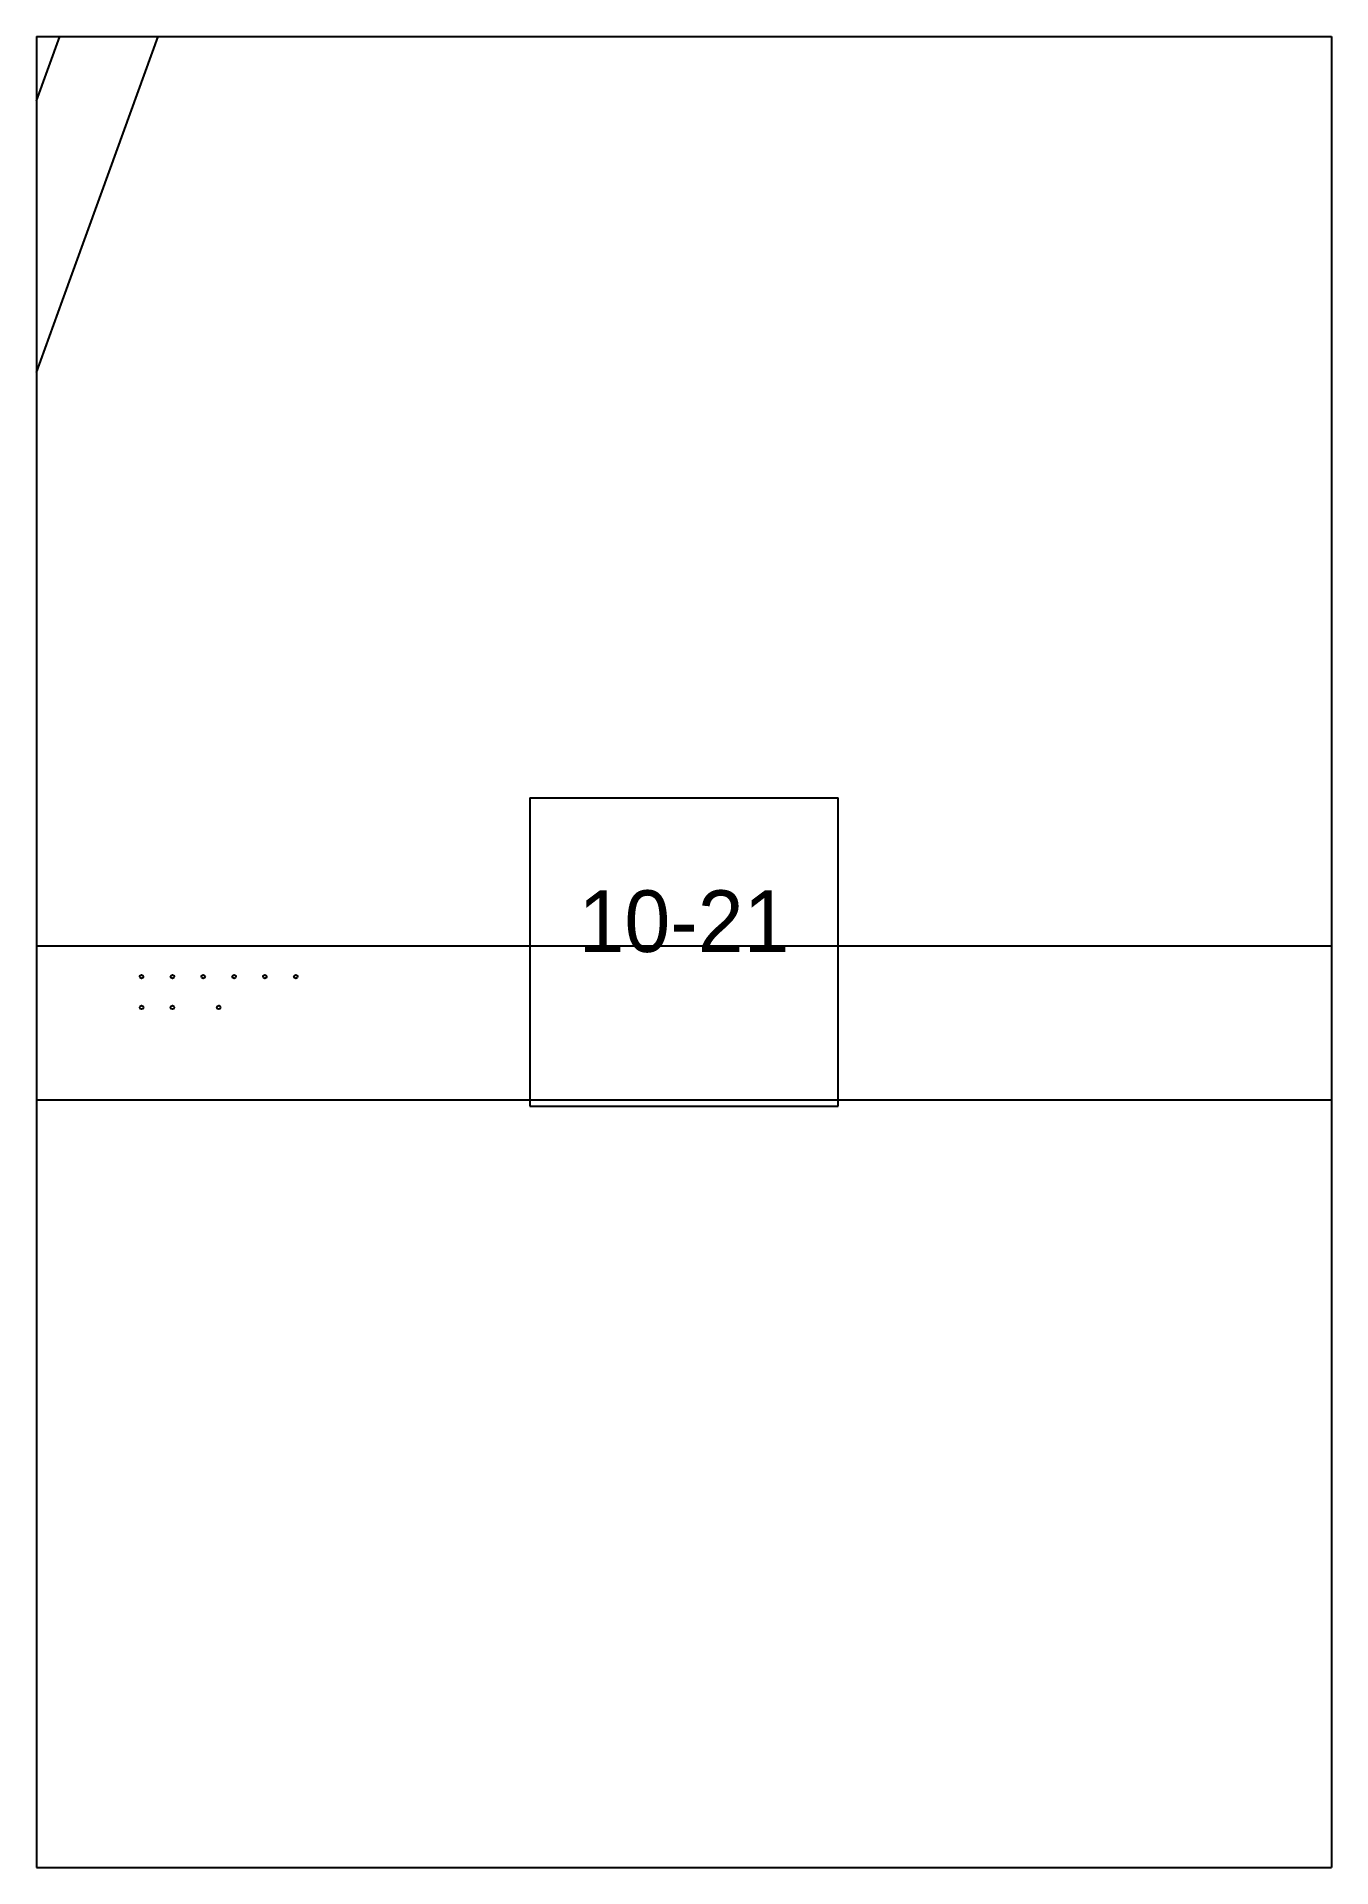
# Paper-space layout 'Plan 10-21' of a CAD drawing. Header units: metres, sheet in millimetres. Extents: x 0 to 210, y 0 to 297.
# The model-space entities are those that its viewports show. They can reach past a viewport. Long polylines and large blocks are cut down to what shows.
import ezdxf
from ezdxf.enums import TextEntityAlignment as Align

# ---------------------------------------------------------------- set-up
doc = ezdxf.new("R2010")
doc.units = ezdxf.units.M
for name, color, linetype in [('default', 7, 'Continuous'), ('mcircles', 7, 'Continuous'), ('TEXTLAYER', 7, 'Continuous'), ('VIEWPORTS', 7, 'Continuous')]:
    doc.layers.add(name, color=color, linetype=linetype)

msp = doc.modelspace()

# ---------------------------------------------------------------- linework, layer by layer
at = {"color": 9}
for p, q in [((4200, -2376), (4200, -2673)), ((4200, -2376), (4200, -2673)), ((4410, -2376), (4410, -2673)), ((4410, -2376), (4410, -2673)), ((3990, -2673), (4200, -2673)), ((3990, -2673), (4200, -2673)), ((4200, -2673), (4410, -2673)), ((4200, -2673), (4200, -2970)), ((4200, -2673), (4410, -2673)), ((4200, -2673), (4200, -2970)), ((4410, -2673), (4620, -2673)), ((4410, -2673), (4410, -2970)), ((4410, -2673), (4620, -2673)), ((4410, -2673), (4410, -2970)), ((4280, -2796.5), (4330, -2796.5)), ((4280, -2796.5), (4280, -2846.5)), ((4330, -2846.5), (4330, -2796.5)), ((4280, -2846.5), (4330, -2846.5)), ((3990, -2970), (4200, -2970)), ((4200, -2970), (4410, -2970)), ((4410, -2970), (4620, -2970))]:
    msp.add_line(p, q, dxfattribs=at)
at = {"layer": 'default', "color": 7, "linetype": 'Continuous'}
for p, q in [((4220.08, -2672), (4228.4, -2649.02)), ((4198.03, -2688.86), (4206.11, -2666.54)), ((4212, -2694.32), (4220.08, -2672)), ((4204.22, -2715.82), (4212, -2694.32)), ((4196.81, -2736.33), (4204.22, -2715.82)), ((4165.73, -2820.5), (4421.04, -2820.5)), ((4165.73, -2845.5), (4421.04, -2845.5))]:
    msp.add_line(p, q, dxfattribs=at)
at = {"layer": 'mcircles', "color": 7, "linetype": 'Continuous'}
for centre in [(4217.03, -2825.5), (4222.03, -2825.5), (4227.03, -2825.5), (4232.03, -2825.5), (4237.03, -2825.5), (4242.03, -2825.5), (4217.03, -2830.5), (4222.03, -2830.5), (4229.53, -2830.5)]:
    msp.add_circle(centre, 0.3, dxfattribs=at)

# ---------------------------------------------------------------- texts
at = {"layer": 'TEXTLAYER', "color": 1}
msp.add_text('10-21', height=10, dxfattribs=at).set_placement((4305, -2821.5), align=Align.CENTER)

psp = doc.layouts.new('Plan 10-21')

# ---------------------------------------------------------------- viewports
at = {"layer": 'VIEWPORTS'}
psp.add_viewport(center=(105, 148.5), size=(210, 297), view_center_point=(4305, -2821.5), view_height=297, dxfattribs=at)

doc.saveas('drawing.dxf')
